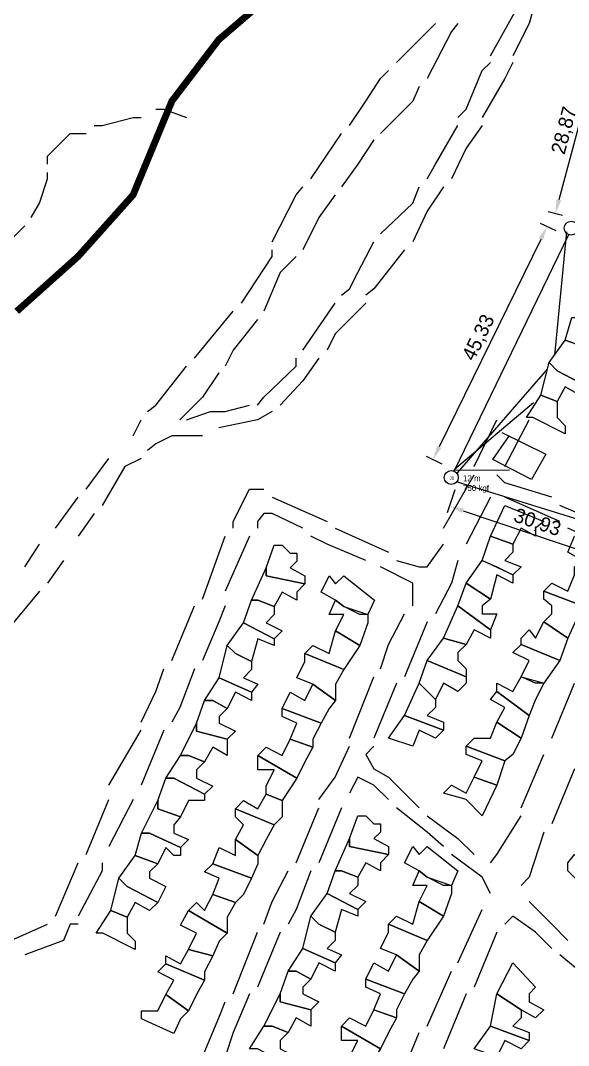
# Model space of a CAD drawing. Header units: millimetres. Extents: x -3588 to 75209, y -3737 to 38254.
# Drawn here: x 28124.8 to 28220.5, y 18310.5 to 18489.5 of the extents above; entities that cross this region are included whole.
import ezdxf

# ---------------------------------------------------------------- set-up
doc = ezdxf.new("R2010")
doc.units = ezdxf.units.MM
doc.layers.add('Mancheta', color=255, linetype='Continuous')
doc.layers.add('P', color=253, linetype='Continuous')
doc.linetypes.add('+_LINE', pattern='A,12.7,-5.08,["+",Standard,S=2.54,R=0,X=-2.54,Y=-1.27],-6.35', length=24.13)
doc.dimstyles.new('ISO-25', dxfattribs={"dimtxt": 2.5, "dimasz": 2.5, "dimexe": 1.25, "dimexo": 0.625, "dimtad": 1, "dimtxsty": 'Standard', "dimcen": 2.5, "dimadec": 0, "dimazin": 0, "dimtfac": 1, "dimtmove": 0, "dimatfit": 3, "dimfxl": 1, "dimarcsym": 0})

# ---------------------------------------------------------------- blocks, each defined once
blk = doc.blocks.new('*D695')
at = {"color": 0, "lineweight": -2, "transparency": 16777216}
for p, q in [((28226.86, 18483.3), (28224.4, 18483.95)), ((28224.96, 18481.22), (28218.82, 18458.15)), ((28219.42, 18455.4), (28216.97, 18456.06))]:
    blk.add_line(p, q, dxfattribs=at)
at = {"color": 0, "transparency": 16777216}
for points in [[(28224.56, 18481.32), (28225.37, 18481.11), (28225.61, 18483.63)], [(28218.42, 18458.26), (28219.22, 18458.04), (28218.17, 18455.73)]]:
    blk.add_solid(points, dxfattribs=at)
at = {"layer": 'Defpoints', "color": 0, "transparency": 16777216}
for p in [(28227.46, 18483.14), (28218.17, 18455.73), (28220.03, 18455.24)]:
    blk.add_point(p, dxfattribs=at)
at = {"color": 0, "transparency": 16777216, "insert": (28219.88, 18470.22), "char_height": 2.5, "attachment_point": 5, "rotation": 75.0809}
blk.add_mtext('28,87', dxfattribs=at)
blk = doc.blocks.new('*D696')
at = {"color": 0, "lineweight": -2, "transparency": 16777216}
for p, q in [((28218.32, 18452.71), (28215.61, 18454.04)), ((28215.64, 18451.24), (28197.92, 18415.01)), ((28198.41, 18411.99), (28195.7, 18413.31))]:
    blk.add_line(p, q, dxfattribs=at)
at = {"color": 0, "transparency": 16777216}
for points in [[(28215.26, 18451.43), (28216.01, 18451.06), (28216.74, 18453.49)], [(28197.55, 18415.19), (28198.3, 18414.83), (28196.82, 18412.76)]]:
    blk.add_solid(points, dxfattribs=at)
at = {"layer": 'Defpoints', "color": 0, "transparency": 16777216}
for p in [(28218.88, 18452.44), (28196.82, 18412.76), (28198.97, 18411.71)]:
    blk.add_point(p, dxfattribs=at)
at = {"color": 0, "transparency": 16777216, "insert": (28204.91, 18434.04), "char_height": 2.5, "attachment_point": 5, "rotation": 63.9438}
blk.add_mtext('45,33', dxfattribs=at)
blk = doc.blocks.new('*D697')
at = {"color": 0, "lineweight": -2, "transparency": 16777216}
for p, q in [((28200.67, 18407.54), (28199.3, 18403.48)), ((28202.07, 18403.86), (28226.64, 18395.57)), ((28229.98, 18397.66), (28228.61, 18393.59))]:
    blk.add_line(p, q, dxfattribs=at)
at = {"color": 0, "transparency": 16777216}
for points in [[(28202.2, 18404.26), (28201.93, 18403.47), (28199.7, 18404.66)], [(28226.77, 18395.97), (28226.5, 18395.18), (28229.01, 18394.77)]]:
    blk.add_solid(points, dxfattribs=at)
at = {"layer": 'Defpoints', "color": 0, "transparency": 16777216}
for p in [(28200.87, 18408.14), (28230.18, 18398.25), (28229.01, 18394.77)]:
    blk.add_point(p, dxfattribs=at)
at = {"color": 0, "transparency": 16777216, "insert": (28215.02, 18401.69), "char_height": 2.5, "attachment_point": 5, "rotation": 341.36}
blk.add_mtext('30,93', dxfattribs=at)

msp = doc.modelspace()

# ---------------------------------------------------------------- linework, layer by layer
at = {"color": 5, "linetype": '+_LINE'}
for p, q in [((28220.483, 18452.021), (28200.524, 18410.831)), ((28201.045, 18408.928), (28230.904, 18399.642))]:
    msp.add_line(p, q, dxfattribs=at)
at = {"color": 254}
msp.add_lwpolyline([(28208.857, 18417.548), (28216.543, 18413.731), (28214.028, 18409.309), (28207.273, 18412.834), (28210.208, 18416.976)], dxfattribs=at)
at = {"color": 10}
for centre in [(28220.959, 18453.2), (28200.025, 18409.676)]:
    msp.add_circle(centre, 1.222, dxfattribs=at)
at = {"layer": 'Mancheta', "color": 6, "linetype": 'Continuous'}
for p, q in [((28220.125, 18452.571), (28218.048, 18431.02)), ((28216.787, 18428.595), (28201.061, 18410.488)), ((28214.371, 18422.71), (28200.608, 18411.091)), ((28210.176, 18410.969), (28200.407, 18410.874))]:
    msp.add_line(p, q, dxfattribs=at)
at = {"layer": 'P', "color": 254, "const_width": 1.2}
for points in [[(28167.316, 18492.869), (28159.41, 18486.099), (28151.232, 18475.377), (28144.462, 18459.005), (28134.86, 18448.266), (28124.138, 18438.68)], [(28124.138, 18438.68), (28134.86, 18448.266), (28144.462, 18459.005), (28151.232, 18475.377), (28159.41, 18486.099), (28167.316, 18492.869)]]:
    msp.add_lwpolyline(points, dxfattribs=at)
at = {"layer": 'P', "color": 254}
for points in [[(28206.845, 18483.266), (28212.206, 18492.869)], [(28214.751, 18492.869), (28213.614, 18488.916), (28210.798, 18483.266)], [(28190.473, 18482.146), (28197.243, 18488.916)], [(28201.195, 18488.916), (28200.059, 18487.507), (28195.834, 18479.33)], [(28201.195, 18472.544), (28202.604, 18473.952), (28205.436, 18480.738), (28206.845, 18482.146)], [(28210.798, 18482.146), (28209.389, 18479.33), (28205.436, 18472.544)], [(28182.279, 18471.136), (28185.112, 18475.377), (28187.64, 18479.33), (28189.065, 18480.738)], [(28194.426, 18477.905), (28193.29, 18475.377), (28187.64, 18469.727)], [(28137.677, 18471.136), (28139.085, 18471.136), (28144.462, 18472.544), (28145.871, 18472.544)], [(28148.415, 18473.952), (28149.824, 18473.952), (28153.776, 18472.544)], [(28195.834, 18461.822), (28197.243, 18464.366), (28201.195, 18471.136)], [(28205.436, 18471.136), (28202.604, 18467.183), (28200.059, 18461.822)], [(28129.499, 18464.366), (28129.499, 18465.774), (28130.907, 18467.183), (28133.452, 18469.727), (28136.268, 18469.727)], [(28175.509, 18461.822), (28180.871, 18469.727)], [(28186.52, 18468.591), (28183.687, 18464.366), (28180.871, 18460.413)], [(28126.666, 18455.052), (28128.09, 18457.581), (28129.499, 18461.822), (28129.499, 18462.942)], [(28168.74, 18450.811), (28172.965, 18459.005), (28174.101, 18460.413)], [(28187.64, 18452.219), (28193.29, 18457.581), (28194.426, 18460.413)], [(28198.651, 18460.413), (28195.834, 18456.172), (28193.29, 18450.811)], [(28179.734, 18459.005), (28176.918, 18455.052), (28174.101, 18449.403)], [(28118.76, 18450.811), (28119.897, 18450.811), (28122.713, 18450.811), (28124.138, 18452.219), (28125.546, 18453.628)], [(28163.363, 18440.088), (28168.74, 18448.266), (28168.74, 18449.403)], [(28180.871, 18441.497), (28182.279, 18442.617), (28183.687, 18445.45), (28186.52, 18450.811)], [(28191.881, 18449.403), (28186.52, 18442.617), (28185.112, 18441.497)], [(28172.965, 18448.266), (28170.148, 18445.45), (28167.316, 18438.68)], [(28155.185, 18430.486), (28161.954, 18438.68)], [(28174.101, 18431.895), (28179.734, 18440.088)], [(28185.112, 18440.088), (28179.734, 18434.727), (28178.326, 18431.895)], [(28166.195, 18437.256), (28161.954, 18431.895), (28160.546, 18429.078)], [(28227.816, 18433.672), (28226.695, 18433.672), (28225.287, 18435.08), (28223.863, 18432.248), (28219.91, 18433.672), (28221.046, 18437.609), (28222.454, 18437.609), (28227.816, 18435.08), (28227.816, 18433.672)], [(28222.454, 18430.839), (28222.454, 18429.719), (28225.287, 18428.295), (28223.863, 18425.478), (28218.501, 18428.295), (28217.093, 18429.719), (28219.91, 18433.672), (28223.863, 18432.248), (28222.454, 18430.839)], [(28166.195, 18422.292), (28167.316, 18423.717), (28172.965, 18429.078), (28172.965, 18430.486)], [(28176.918, 18430.486), (28174.101, 18426.533), (28170.148, 18422.292)], [(28223.863, 18425.478), (28222.454, 18424.07), (28219.91, 18425.478), (28218.501, 18422.933), (28215.685, 18424.07), (28217.093, 18429.719), (28218.501, 18428.295), (28223.863, 18425.478)], [(28146.991, 18421.172), (28148.415, 18422.292), (28153.776, 18429.078)], [(28159.41, 18427.942), (28156.593, 18423.717), (28152.64, 18419.764)], [(28218.501, 18421.525), (28218.501, 18420.117), (28219.91, 18418.708), (28219.91, 18417.284), (28214.276, 18420.117), (28213.14, 18420.117), (28215.685, 18424.07), (28218.501, 18422.933), (28218.501, 18421.525)], [(28153.776, 18419.764), (28158.001, 18421.172), (28160.546, 18421.172), (28164.787, 18422.292)], [(28168.74, 18421.172), (28166.195, 18419.764), (28159.41, 18418.355)], [(28144.462, 18416.931), (28145.871, 18419.764)], [(28204.012, 18411.57), (28207.965, 18419.764)], [(28209.389, 18411.57), (28213.614, 18419.764)], [(28156.593, 18416.931), (28151.232, 18416.931), (28148.415, 18415.523), (28146.991, 18414.402)], [(28136.268, 18407.617), (28140.221, 18412.978)], [(28145.871, 18412.978), (28143.038, 18411.57), (28139.085, 18404.8)], [(28198.651, 18400.847), (28204.012, 18410.162)], [(28217.567, 18406.209), (28209.389, 18408.753), (28207.965, 18410.162)], [(28161.954, 18400.847), (28161.954, 18401.968), (28164.787, 18407.617), (28167.316, 18407.617)], [(28130.907, 18400.847), (28134.86, 18406.209)], [(28168.74, 18406.209), (28178.326, 18401.968)], [(28206.845, 18406.209), (28202.604, 18398.031)], [(28214.751, 18400.847), (28214.751, 18399.439), (28212.206, 18400.847), (28210.798, 18398.031), (28206.845, 18399.439), (28209.389, 18404.8), (28216.159, 18401.968), (28214.751, 18400.847)], [(28218.976, 18401.968), (28209.389, 18406.209)], [(28228.29, 18400.847), (28218.976, 18404.8)], [(28137.677, 18403.392), (28134.86, 18399.439)], [(28174.101, 18400.847), (28168.74, 18403.392), (28167.316, 18403.392), (28166.195, 18401.968), (28166.195, 18400.847)], [(28156.593, 18388.428), (28160.546, 18399.439)], [(28164.787, 18399.439), (28160.546, 18389.837)], [(28185.112, 18395.198), (28178.326, 18398.031), (28175.509, 18399.439)], [(28179.734, 18400.847), (28189.065, 18396.606)], [(28210.798, 18396.606), (28209.389, 18395.198), (28212.206, 18394.078), (28210.798, 18392.653), (28205.436, 18395.198), (28206.845, 18399.439), (28210.798, 18398.031), (28210.798, 18396.606)], [(28229.714, 18396.606), (28220.384, 18400.847)], [(28221.52, 18394.078), (28222.928, 18395.198), (28220.384, 18396.606), (28221.52, 18399.439), (28227.169, 18396.606), (28224.337, 18391.245), (28221.52, 18392.653), (28221.52, 18394.078)], [(28125.546, 18394.078), (28128.09, 18398.031)], [(28173.038, 18395.039), (28171.918, 18393.903), (28174.463, 18392.494), (28174.463, 18391.086), (28167.677, 18392.494), (28167.677, 18393.903), (28169.085, 18397.855), (28170.51, 18397.855), (28171.918, 18396.447), (28173.038, 18396.447), (28173.038, 18395.039)], [(28190.473, 18395.198), (28194.426, 18394.078), (28195.834, 18394.078), (28198.651, 18398.031)], [(28132.315, 18395.198), (28129.499, 18391.245)], [(28173.038, 18389.678), (28173.038, 18388.253), (28170.51, 18389.678), (28169.085, 18387.133), (28166.269, 18388.253), (28165.132, 18388.253), (28167.677, 18393.903), (28167.677, 18392.494), (28174.463, 18391.086), (28173.038, 18389.678)], [(28193.29, 18387.292), (28193.29, 18389.837), (28193.29, 18391.245), (28187.64, 18394.078)], [(28201.195, 18395.198), (28200.059, 18391.245), (28197.243, 18385.884)], [(28207.965, 18394.078), (28210.798, 18392.653), (28210.798, 18391.245), (28207.965, 18392.653), (28206.845, 18388.428), (28202.604, 18391.245), (28205.436, 18395.198), (28207.965, 18394.078)], [(28184.049, 18385.725), (28181.232, 18387.133), (28179.824, 18388.253), (28177.279, 18389.678), (28178.688, 18392.494), (28179.824, 18391.086), (28181.232, 18392.494), (28186.593, 18388.253), (28185.457, 18385.725), (28184.049, 18385.725)], [(28224.337, 18388.428), (28222.928, 18387.292), (28216.159, 18389.837), (28217.567, 18391.245), (28220.384, 18389.837), (28221.52, 18392.653), (28224.337, 18391.245), (28224.337, 18388.428)], [(28205.436, 18387.292), (28205.436, 18385.884), (28207.965, 18385.884), (28206.845, 18383.067), (28201.195, 18387.292), (28202.604, 18391.245), (28206.845, 18388.428), (28205.436, 18387.292)], [(28128.09, 18389.837), (28121.305, 18381.643)], [(28217.567, 18385.884), (28217.567, 18387.292), (28216.159, 18388.428), (28216.159, 18389.837), (28222.928, 18387.292), (28220.384, 18381.643), (28216.159, 18384.476), (28217.567, 18385.884)], [(28151.232, 18377.706), (28155.185, 18387.292)], [(28160.546, 18387.292), (28159.41, 18384.476), (28156.593, 18377.706)], [(28169.085, 18385.725), (28167.677, 18384.316), (28170.51, 18382.892), (28169.085, 18381.484), (28163.724, 18384.316), (28165.132, 18388.253), (28166.269, 18388.253), (28169.085, 18387.133), (28169.085, 18385.725)], [(28185.457, 18384.316), (28184.049, 18380.363), (28179.824, 18382.892), (28181.232, 18385.725), (28178.688, 18385.725), (28179.824, 18388.253), (28181.232, 18387.133), (28185.457, 18385.725), (28185.457, 18384.316)], [(28206.845, 18383.067), (28206.845, 18381.643), (28204.012, 18383.067), (28202.604, 18380.523), (28198.651, 18381.643), (28201.195, 18387.292), (28206.845, 18383.067)], [(28187.64, 18376.282), (28189.065, 18380.523), (28191.881, 18385.884)], [(28169.085, 18380.363), (28166.269, 18381.484), (28165.132, 18377.531), (28162.316, 18378.939), (28160.907, 18380.363), (28163.724, 18384.316), (28169.085, 18381.484), (28169.085, 18380.363)], [(28195.834, 18384.476), (28191.881, 18374.873)], [(28212.206, 18381.643), (28213.614, 18383.067), (28214.751, 18381.643), (28216.159, 18384.476), (28220.384, 18381.643), (28218.976, 18377.706), (28212.206, 18380.523), (28212.206, 18381.643)], [(28175.871, 18380.363), (28178.688, 18378.939), (28179.824, 18382.892), (28184.049, 18380.363), (28181.232, 18376.122), (28174.463, 18378.939), (28175.871, 18380.363)], [(28201.195, 18379.114), (28201.195, 18377.706), (28202.604, 18376.282), (28202.604, 18374.873), (28195.834, 18377.706), (28198.651, 18381.643), (28202.604, 18380.523), (28201.195, 18379.114)], [(28165.132, 18376.122), (28163.724, 18374.714), (28166.269, 18373.578), (28165.132, 18372.17), (28159.499, 18374.714), (28160.907, 18380.363), (28162.316, 18378.939), (28165.132, 18377.531), (28165.132, 18376.122)], [(28214.751, 18373.753), (28212.206, 18374.873), (28213.614, 18377.706), (28210.798, 18379.114), (28212.206, 18380.523), (28218.976, 18377.706), (28216.159, 18373.753), (28214.751, 18373.753)], [(28179.824, 18373.578), (28179.824, 18370.761), (28175.871, 18373.578), (28173.038, 18374.714), (28174.463, 18377.531), (28174.463, 18378.939), (28181.232, 18376.122), (28179.824, 18373.578)], [(28202.604, 18373.753), (28201.195, 18372.329), (28198.651, 18373.753), (28197.243, 18370.92), (28194.426, 18373.753), (28195.834, 18377.706), (28202.604, 18374.873), (28202.604, 18373.753)], [(28145.871, 18366.967), (28148.415, 18372.329), (28149.824, 18376.282)], [(28155.185, 18376.282), (28152.64, 18369.512), (28151.232, 18366.967)], [(28165.132, 18372.17), (28165.132, 18370.761), (28162.316, 18372.17), (28160.907, 18369.353), (28158.363, 18370.761), (28156.955, 18370.761), (28159.499, 18374.714), (28165.132, 18372.17)], [(28182.279, 18364.151), (28186.52, 18374.873)], [(28214.751, 18370.92), (28213.614, 18368.104), (28207.965, 18372.329), (28207.965, 18373.753), (28210.798, 18372.329), (28212.206, 18374.873), (28216.159, 18373.753), (28214.751, 18370.92)], [(28178.688, 18369.353), (28177.279, 18366.808), (28170.51, 18369.353), (28171.918, 18372.17), (28174.463, 18370.761), (28175.871, 18373.578), (28179.824, 18370.761), (28178.688, 18369.353)], [(28190.473, 18373.753), (28186.52, 18364.151)], [(28197.243, 18369.512), (28195.834, 18368.104), (28198.651, 18366.967), (28198.651, 18365.559), (28191.881, 18368.104), (28194.426, 18373.753), (28197.243, 18370.92), (28197.243, 18369.512)], [(28207.965, 18372.329), (28213.614, 18368.104), (28212.206, 18364.151), (28207.965, 18366.967), (28209.389, 18369.512), (28206.845, 18370.92), (28207.965, 18372.329)], [(28217.567, 18364.151), (28220.384, 18370.92), (28221.52, 18373.753)], [(28159.499, 18367.929), (28159.499, 18366.808), (28162.316, 18365.4), (28160.907, 18363.992), (28155.546, 18365.4), (28155.546, 18366.808), (28156.955, 18370.761), (28158.363, 18370.761), (28160.907, 18369.353), (28159.499, 18367.929)], [(28175.871, 18363.992), (28175.871, 18362.567), (28171.918, 18363.992), (28173.038, 18366.808), (28170.51, 18367.929), (28170.51, 18369.353), (28177.279, 18366.808), (28175.871, 18363.992)], [(28197.243, 18364.151), (28194.426, 18365.559), (28193.29, 18362.743), (28189.065, 18364.151), (28191.881, 18368.104), (28198.651, 18365.559), (28197.243, 18364.151)], [(28210.798, 18361.318), (28209.389, 18360.198), (28202.604, 18362.743), (28204.012, 18364.151), (28206.845, 18364.151), (28207.965, 18366.967), (28212.206, 18364.151), (28210.798, 18361.318)], [(28140.221, 18355.957), (28145.871, 18365.559)], [(28149.824, 18365.559), (28145.871, 18355.957)], [(28160.907, 18362.567), (28160.907, 18361.159), (28158.363, 18362.567), (28156.955, 18360.039), (28154.138, 18361.159), (28152.714, 18361.159), (28155.546, 18366.808), (28155.546, 18365.4), (28160.907, 18363.992), (28160.907, 18362.567)], [(28174.463, 18360.039), (28173.038, 18357.206), (28166.269, 18361.159), (28167.677, 18362.567), (28170.51, 18361.159), (28171.918, 18363.992), (28175.871, 18362.567), (28174.463, 18360.039)], [(28176.918, 18353.428), (28179.734, 18357.381), (28182.279, 18362.743)], [(28186.52, 18362.743), (28185.112, 18361.318), (28186.52, 18358.79), (28189.065, 18357.381)], [(28202.604, 18362.743), (28209.389, 18360.198), (28207.965, 18355.957), (28204.012, 18357.381), (28205.436, 18360.198), (28202.604, 18361.318), (28202.604, 18362.743)], [(28155.546, 18358.614), (28155.546, 18357.206), (28158.363, 18355.798), (28156.955, 18354.389), (28151.593, 18357.206), (28150.185, 18357.206), (28152.714, 18361.159), (28154.138, 18361.159), (28156.955, 18360.039), (28155.546, 18358.614)], [(28167.677, 18355.798), (28169.085, 18358.614), (28166.269, 18358.614), (28166.269, 18361.159), (28173.038, 18357.206), (28170.51, 18353.253), (28167.677, 18354.389), (28167.677, 18355.798)], [(28212.206, 18352.004), (28216.159, 18361.318)], [(28221.52, 18358.79), (28217.567, 18349.187)], [(28156.955, 18353.253), (28154.138, 18353.253), (28152.714, 18350.436), (28148.761, 18351.845), (28148.761, 18353.253), (28150.185, 18357.206), (28151.593, 18357.206), (28156.955, 18354.389), (28156.955, 18353.253)], [(28189.065, 18353.428), (28186.52, 18355.957), (28183.687, 18357.381), (28182.279, 18354.549)], [(28189.065, 18357.381), (28194.426, 18352.004)], [(28202.604, 18353.428), (28198.651, 18354.549), (28200.059, 18355.957), (28202.604, 18354.549), (28204.012, 18357.381), (28207.965, 18355.957), (28205.436, 18350.596), (28202.604, 18353.428)], [(28136.268, 18343.826), (28140.221, 18353.428)], [(28144.462, 18353.428), (28140.221, 18345.234)], [(28151.593, 18349.028), (28151.593, 18347.604), (28154.138, 18346.484), (28152.714, 18345.075), (28147.352, 18347.604), (28145.944, 18347.604), (28148.761, 18353.253), (28148.761, 18351.845), (28152.714, 18350.436), (28151.593, 18349.028)], [(28170.51, 18350.436), (28169.085, 18349.028), (28162.316, 18351.845), (28163.724, 18353.253), (28166.269, 18351.845), (28167.677, 18354.389), (28170.51, 18353.253), (28170.51, 18350.436)], [(28167.677, 18346.484), (28166.269, 18343.667), (28162.316, 18346.484), (28163.724, 18349.028), (28162.316, 18350.436), (28162.316, 18351.845), (28169.085, 18349.028), (28167.677, 18346.484)], [(28172.965, 18342.418), (28176.918, 18352.004)], [(28180.871, 18352.004), (28176.918, 18342.418)], [(28198.651, 18345.234), (28195.834, 18347.779), (28190.473, 18352.004)], [(28187.64, 18347.779), (28186.52, 18346.643), (28189.065, 18345.234), (28189.065, 18343.826), (28182.279, 18345.234), (28182.279, 18346.643), (28183.687, 18350.596), (28185.112, 18350.596), (28186.52, 18349.187), (28187.64, 18349.187), (28187.64, 18347.779)], [(28195.834, 18350.596), (28201.195, 18346.643), (28204.012, 18343.826)], [(28206.845, 18342.418), (28207.965, 18343.826), (28212.206, 18350.596)], [(28152.714, 18343.667), (28151.593, 18343.667), (28150.185, 18345.075), (28148.761, 18342.243), (28144.808, 18343.667), (28145.944, 18347.604), (28147.352, 18347.604), (28152.714, 18345.075), (28152.714, 18343.667)], [(28216.159, 18347.779), (28213.614, 18339.873), (28212.206, 18338.465)], [(28166.269, 18342.243), (28165.132, 18339.714), (28158.363, 18342.243), (28159.499, 18345.075), (28162.316, 18343.667), (28162.316, 18346.484), (28166.269, 18343.667), (28166.269, 18342.243)], [(28187.64, 18342.418), (28187.64, 18340.993), (28185.112, 18342.418), (28183.687, 18339.873), (28180.871, 18340.993), (28179.734, 18340.993), (28182.279, 18346.643), (28182.279, 18345.234), (28189.065, 18343.826), (28187.64, 18342.418)], [(28198.651, 18338.465), (28195.834, 18339.873), (28194.426, 18340.993), (28191.881, 18342.418), (28193.29, 18345.234), (28194.426, 18343.826), (28195.834, 18345.234), (28201.195, 18340.993), (28200.059, 18338.465), (28198.651, 18338.465)], [(28206.845, 18337.057), (28205.436, 18339.873), (28200.059, 18343.826)], [(28220.384, 18342.418), (28221.52, 18343.826), (28227.169, 18339.873), (28229.714, 18339.873), (28229.714, 18337.057), (28227.169, 18338.465), (28225.761, 18335.632), (28224.337, 18337.057), (28220.384, 18340.993), (28220.384, 18342.418)], [(28130.907, 18333.104), (28134.86, 18342.418)], [(28139.085, 18342.418), (28139.085, 18340.993), (28134.86, 18333.104)], [(28147.352, 18340.834), (28147.352, 18339.714), (28150.185, 18338.29), (28148.761, 18335.473), (28143.399, 18338.29), (28141.991, 18339.714), (28144.808, 18343.667), (28148.761, 18342.243), (28147.352, 18340.834)], [(28163.724, 18336.881), (28162.316, 18335.473), (28158.363, 18336.881), (28159.499, 18339.714), (28156.955, 18340.834), (28158.363, 18342.243), (28165.132, 18339.714), (28163.724, 18336.881)], [(28167.316, 18331.679), (28168.74, 18335.632), (28171.557, 18340.993)], [(28175.509, 18340.993), (28172.965, 18334.224), (28171.557, 18331.679)], [(28183.687, 18338.465), (28182.279, 18337.057), (28185.112, 18335.632), (28183.687, 18334.224), (28178.326, 18337.057), (28179.734, 18340.993), (28180.871, 18340.993), (28183.687, 18339.873), (28183.687, 18338.465)], [(28200.059, 18337.057), (28198.651, 18333.104), (28194.426, 18335.632), (28195.834, 18338.465), (28193.29, 18338.465), (28194.426, 18340.993), (28195.834, 18339.873), (28200.059, 18338.465), (28200.059, 18337.057)], [(28148.761, 18335.473), (28147.352, 18334.065), (28144.808, 18335.473), (28143.399, 18332.928), (28140.583, 18334.065), (28141.991, 18339.714), (28143.399, 18338.29), (28148.761, 18335.473)], [(28160.907, 18332.928), (28160.907, 18330.112), (28154.138, 18334.065), (28155.546, 18335.473), (28156.955, 18334.065), (28158.363, 18336.881), (28162.316, 18335.473), (28160.907, 18332.928)], [(28183.687, 18333.104), (28180.871, 18334.224), (28179.734, 18330.271), (28176.918, 18331.679), (28175.509, 18333.104), (28178.326, 18337.057), (28183.687, 18334.224), (28183.687, 18333.104)], [(28190.473, 18333.104), (28193.29, 18331.679), (28194.426, 18335.632), (28198.651, 18333.104), (28195.834, 18328.863), (28189.065, 18331.679), (28190.473, 18333.104)], [(28213.614, 18335.632), (28217.567, 18331.679), (28220.384, 18328.863)], [(28143.399, 18331.52), (28143.399, 18330.112), (28144.808, 18328.703), (28144.808, 18327.279), (28139.174, 18330.112), (28138.038, 18330.112), (28140.583, 18334.065), (28143.399, 18332.928), (28143.399, 18331.52)], [(28159.499, 18328.703), (28158.363, 18326.159), (28154.138, 18327.279), (28155.546, 18330.112), (28152.714, 18331.52), (28154.138, 18334.065), (28160.907, 18330.112), (28159.499, 18328.703)], [(28179.734, 18328.863), (28178.326, 18327.454), (28180.871, 18326.318), (28179.734, 18324.91), (28174.101, 18327.454), (28175.509, 18333.104), (28176.918, 18331.679), (28179.734, 18330.271), (28179.734, 18328.863)], [(28201.195, 18324.91), (28205.436, 18334.224)], [(28217.567, 18327.454), (28214.751, 18330.271), (28210.798, 18333.104), (28209.389, 18331.679)], [(28119.897, 18327.454), (28129.499, 18331.679)], [(28134.86, 18331.679), (28133.452, 18331.679), (28132.315, 18328.863), (28125.546, 18326.318)], [(28194.426, 18326.318), (28194.426, 18323.501), (28190.473, 18326.318), (28187.64, 18327.454), (28189.065, 18330.271), (28189.065, 18331.679), (28195.834, 18328.863), (28194.426, 18326.318)], [(28161.954, 18319.548), (28166.195, 18330.271)], [(28170.148, 18330.271), (28166.195, 18320.669)], [(28207.965, 18330.271), (28204.012, 18320.669)], [(28156.955, 18323.342), (28156.955, 18321.918), (28150.185, 18324.751), (28150.185, 18326.159), (28152.714, 18324.751), (28154.138, 18327.279), (28158.363, 18326.159), (28156.955, 18323.342)], [(28179.734, 18324.91), (28179.734, 18323.501), (28176.918, 18324.91), (28175.509, 18322.093), (28172.965, 18323.501), (28171.557, 18323.501), (28174.101, 18327.454), (28179.734, 18324.91)], [(28193.29, 18322.093), (28191.881, 18319.548), (28185.112, 18322.093), (28186.52, 18324.91), (28189.065, 18323.501), (28190.473, 18326.318), (28194.426, 18323.501), (28193.29, 18322.093)], [(28227.169, 18319.548), (28218.976, 18326.318)], [(28155.546, 18319.389), (28154.138, 18316.557), (28150.185, 18319.389), (28151.593, 18321.918), (28148.761, 18323.342), (28150.185, 18324.751), (28156.955, 18321.918), (28155.546, 18319.389)], [(28213.614, 18319.548), (28213.614, 18318.14), (28216.159, 18316.732), (28214.751, 18315.308), (28212.206, 18316.732), (28207.965, 18319.548), (28210.798, 18324.91), (28214.751, 18320.669), (28213.614, 18319.548)], [(28174.101, 18320.669), (28174.101, 18319.548), (28176.918, 18318.14), (28175.509, 18316.732), (28170.148, 18318.14), (28170.148, 18319.548), (28171.557, 18323.501), (28172.965, 18323.501), (28175.509, 18322.093), (28174.101, 18320.669)], [(28195.834, 18313.899), (28200.059, 18323.501)], [(28190.473, 18316.732), (28190.473, 18315.308), (28186.52, 18316.732), (28187.64, 18319.548), (28185.112, 18320.669), (28185.112, 18322.093), (28191.881, 18319.548), (28190.473, 18316.732)], [(28152.714, 18315.148), (28151.593, 18312.604), (28145.944, 18315.148), (28145.944, 18316.557), (28148.761, 18316.557), (28150.185, 18319.389), (28154.138, 18316.557), (28152.714, 18315.148)], [(28164.787, 18319.548), (28161.954, 18312.779), (28160.546, 18308.538)], [(28175.509, 18315.308), (28175.509, 18313.899), (28172.965, 18315.308), (28171.557, 18312.779), (28168.74, 18313.899), (28167.316, 18313.899), (28170.148, 18319.548), (28170.148, 18318.14), (28175.509, 18316.732), (28175.509, 18315.308)], [(28202.604, 18319.548), (28198.651, 18309.946)], [(28212.206, 18315.308), (28210.798, 18313.899), (28213.614, 18312.779), (28213.614, 18311.355), (28206.845, 18313.899), (28207.965, 18319.548), (28212.206, 18316.732), (28212.206, 18315.308)], [(28156.593, 18308.538), (28159.41, 18315.308), (28160.546, 18318.14)], [(28189.065, 18312.779), (28187.64, 18309.946), (28180.871, 18313.899), (28182.279, 18315.308), (28185.112, 18313.899), (28186.52, 18316.732), (28190.473, 18315.308), (28189.065, 18312.779)], [(28170.148, 18311.355), (28170.148, 18309.946), (28172.965, 18308.538), (28171.557, 18307.13), (28166.195, 18309.946), (28164.787, 18309.946), (28167.316, 18313.899), (28168.74, 18313.899), (28171.557, 18312.779), (28170.148, 18311.355)], [(28182.279, 18308.538), (28183.687, 18311.355), (28180.871, 18311.355), (28180.871, 18313.899), (28187.64, 18309.946), (28185.112, 18305.993), (28182.279, 18307.13), (28182.279, 18308.538)], [(28212.206, 18309.946), (28209.389, 18311.355), (28207.965, 18308.538), (28204.012, 18309.946), (28206.845, 18313.899), (28213.614, 18311.355), (28212.206, 18309.946)], [(28190.473, 18303.177), (28194.426, 18312.779)]]:
    msp.add_lwpolyline(points, dxfattribs=at)

# ---------------------------------------------------------------- texts
at = {"color": 10, "insert": (28202.073, 18410.06), "char_height": 1.03321, "attachment_point": 1}
msp.add_mtext_dynamic_manual_height_columns('12 m^J750 kgf ', width=21.10344, gutter_width=5.166, heights=[0], dxfattribs=at)
at = {"insert": (28199.714, 18409.863), "char_height": 0.5529, "width": 0.96762, "attachment_point": 1}
msp.add_mtext('J1', dxfattribs=at)

# ---------------------------------------------------------------- dimensions: what is measured, and where the dimension line sits
at = {"color": 8}
for p1, p2, distance, picture, middle in [((28227.461, 18483.139), (28220.028, 18455.239), -1.918, '*D695', (28219.878, 18470.219)), ((28218.885, 18452.439), (28198.972, 18411.713), -2.392, '*D696', (28204.908, 18434.041)), ((28200.869, 18408.137), (28230.178, 18398.25), -3.668, '*D697', (28215.017, 18401.692))]:
    dim = msp.add_aligned_dim(p1=p1, p2=p2, distance=distance, dimstyle='ISO-25', dxfattribs=at)
    dim.commit()
    dim.dimension.update_dxf_attribs({"geometry": picture, "text_midpoint": middle})

doc.saveas('drawing.dxf')
